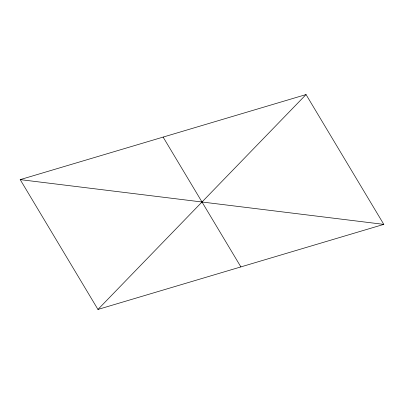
<?xml version="1.0" encoding="UTF-8"?>
<svg xmlns="http://www.w3.org/2000/svg" width="404" height="404" viewBox="0 0 404 404"><rect width="100%" height="100%" fill="white"/><g stroke="black" fill="none" stroke-linecap="round" stroke-linejoin="round"><path stroke-width="0.61" d="M97.96 309.439L306.04 94.561L383.8 224.377L97.96 309.439L20.2 179.623L306.04 94.561M20.2 179.623L383.8 224.377M163.12 137.092L240.88 266.908"/></g></svg>
